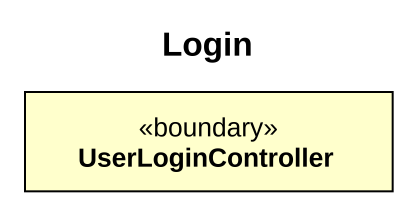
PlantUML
@startuml
title Login
hide circle
hide empty members
class UserLoginController <<boundary>>
@enduml
